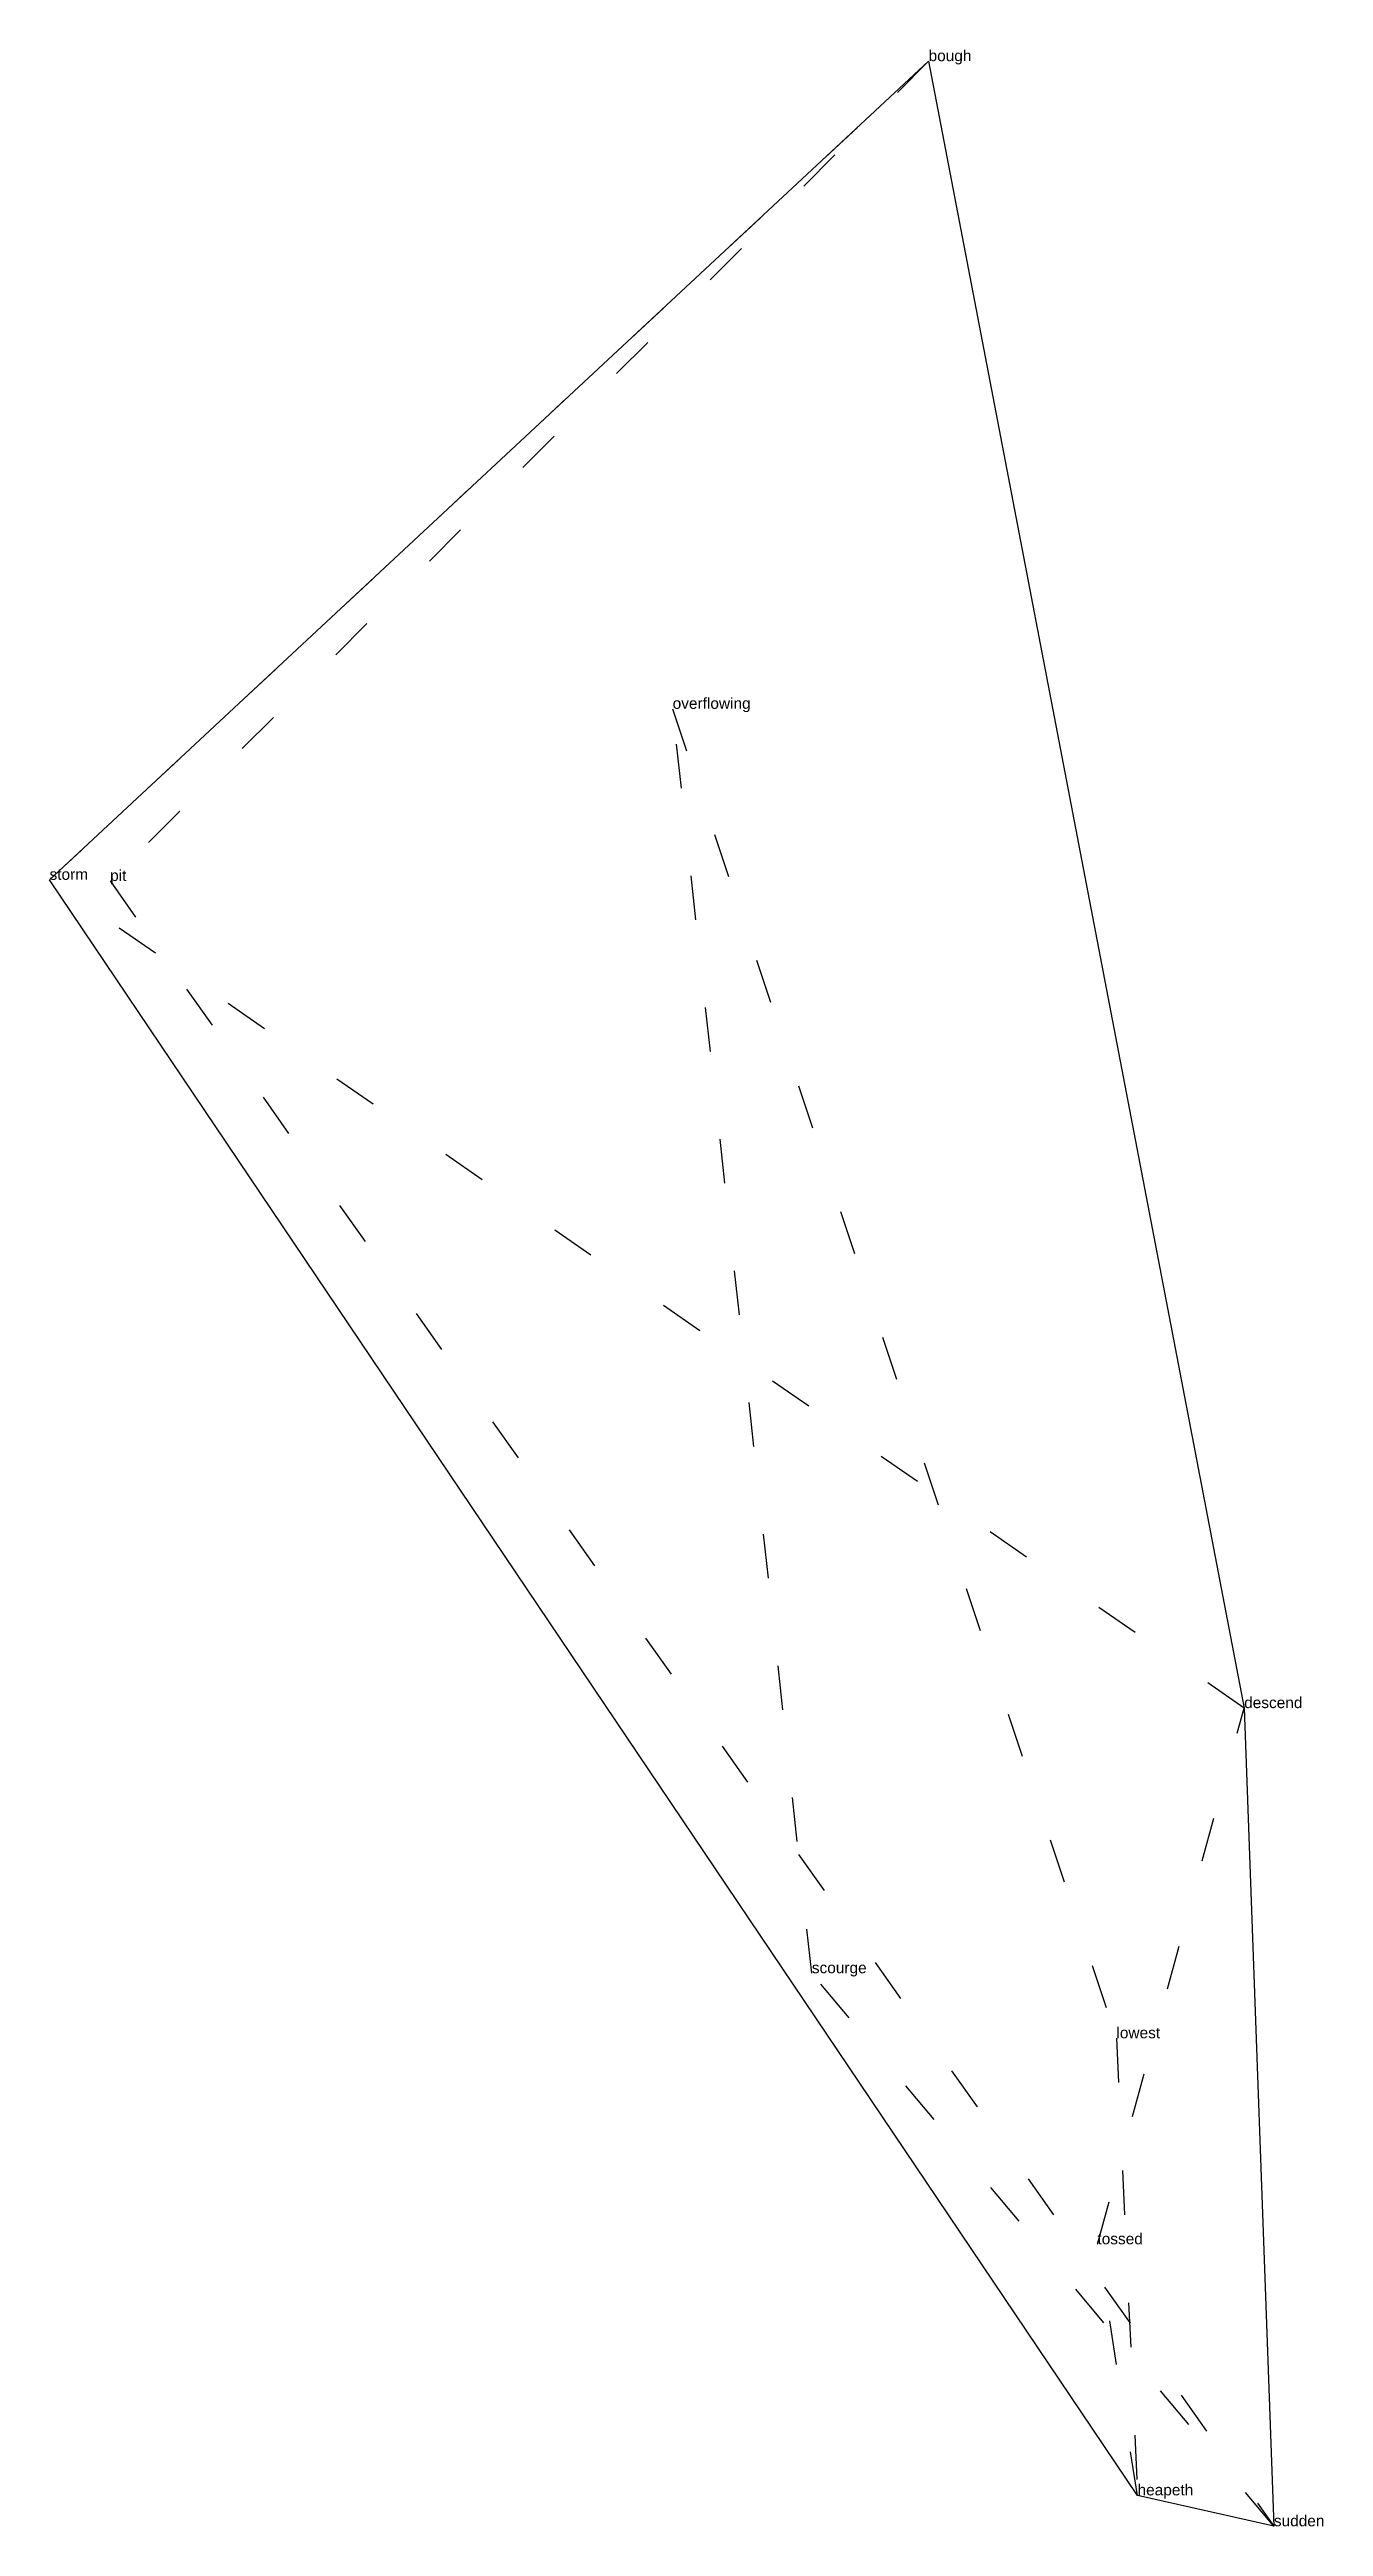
# Model space of a CAD drawing. Extents: x 0.36 to 3.25, y -3.87 to 1.74.
import ezdxf

# ---------------------------------------------------------------- set-up
doc = ezdxf.new("R2010")
doc.units = 0
doc.linetypes.add('DOT', pattern=[0.2, 0, -0.2])
doc.layers.add('TEXT', color=1, linetype='CONTINUOUS')
doc.styles.get("Standard").update_dxf_attribs({"font": 'arial.ttf'})

msp = doc.modelspace()

# ---------------------------------------------------------------- linework, layer by layer
at = {"layer": 'INTERNAL', "linetype": 'DOT'}
msp.add_polyline3d([(2.0912, -2.621, 0), (1.776, 0.2421, 0), (2.781, -2.7683, 0), (2.8289, -3.8034, 0), (2.738, -3.2348, 0), (3.0703, -2.0207, 0), (0.3648, -0.1451, 0), (2.3556, 1.7087, 0), (0.502, -0.1477, 0), (3.1376, -3.8734, 0), (2.0912, -2.621, 0)], close=True, dxfattribs=at)
at = {"layer": 'OUTLINE', "linetype": 'CONTINUOUS'}
msp.add_polyline3d([(3.1376, -3.8734, 0), (2.8289, -3.8034, 0), (0.3648, -0.1451, 0), (2.3556, 1.7087, 0), (3.0703, -2.0207, 0), (3.1376, -3.8734, 0)], close=True, dxfattribs=at)

# ---------------------------------------------------------------- texts
at = {"layer": 'TEXT'}
for s, p in [('bough', (2.3556, 1.7087)), ('overflowing', (1.776, 0.2421)), ('storm', (0.3648, -0.1451)), ('pit', (0.502, -0.1477)), ('descend', (3.0703, -2.0207)), ('scourge', (2.0912, -2.621)), ('lowest', (2.781, -2.7683)), ('tossed', (2.738, -3.2348)), ('heapeth', (2.8289, -3.8034)), ('sudden', (3.1376, -3.8734))]:
    msp.add_text(s, height=0.025, dxfattribs=at).set_placement(p)

doc.saveas('drawing.dxf')
